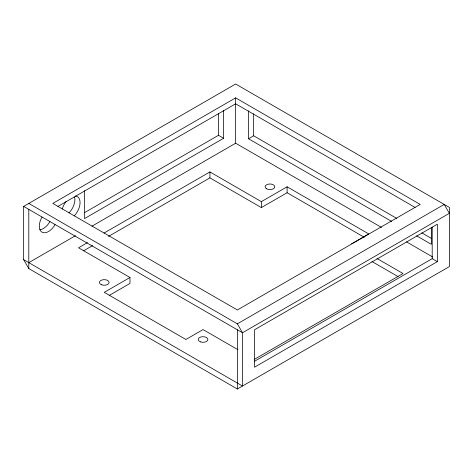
<?xml version="1.0" encoding="UTF-8"?>
<svg xmlns="http://www.w3.org/2000/svg" width="473" height="473" viewBox="0 0 473 473"><rect width="100%" height="100%" fill="white"/><g stroke="black" fill="none" stroke-linecap="round" stroke-linejoin="round"><path stroke-width="0.71" d="M23.65 206.399L235.643 84.005L449.35 207.387L449.35 266.601L237.357 388.995L28.794 268.581L23.65 259.671L23.65 206.399L242.501 332.75L449.35 213.329L444.206 204.419L237.357 323.839L28.794 203.425M235.643 97.87L52.81 203.425L237.357 309.975L420.19 204.419L235.643 97.87L235.643 143.218L381.51 227.436M57.919 206.417L235.643 103.806L415.081 207.411M84.496 212.661L218.491 135.296L223.634 138.27L223.634 110.38M223.634 138.27L84.537 218.579L84.537 190.69M28.794 262.645L75.402 235.737M91.999 226.153L235.643 143.218M248.508 110.877L248.508 138.766L253.652 135.792L396.853 218.467M87.464 242.631L78.536 247.787L129.986 277.497L129.986 283.439L109.281 295.394M104.048 233.059L209.917 171.936L261.368 201.646L287.099 186.794L368.739 233.928L351.587 243.826M83.638 250.785L92.566 245.629M108.512 236.423L209.917 177.878L261.368 207.588L287.099 192.73L364.275 237.292M129.986 277.497L104.261 292.349L185.901 339.484L203.053 329.58L237.99 349.754M254.509 359.291L403.043 273.536L376.999 258.5M254.48 361.289L432.198 258.684L437.342 261.652L437.342 224.22L254.509 329.782L254.509 367.214L437.342 261.652M421.78 232.864L431.37 238.398M248.508 138.766L391.703 221.441M416.636 235.832L431.341 244.322L431.341 227.442M406.461 241.839L432.689 256.987M371.914 261.504L397.959 276.545M23.65 259.671L242.501 386.027L242.501 332.75L237.357 323.839M432.198 227.123L432.198 258.684M287.099 186.794L287.099 192.73M261.368 201.646L261.368 207.588M253.652 113.774L253.652 135.792M237.357 329.782L237.357 388.995M218.491 113.278L218.491 135.296M209.917 171.936L209.917 177.878M28.794 209.368L28.794 268.581M55.039 224.645A13.037 7.527 -60 0 1 42.002 232.172A13.037 7.527 -60 0 1 42.002 217.119M49.896 221.677A13.037 7.527 -60 0 1 39.85 229.783M74.574 197.016A13.037 7.527 -60 0 1 68.975 212.945M75.461 196.023A13.037 7.527 -60 0 1 80.043 203.431A13.037 7.527 -60 0 1 74.155 215.936M62.247 209.06A13.037 7.527 -60 0 1 66.244 201.344M266.518 188.768A4.848 2.803 0 0 0 274.63 187.515A4.848 2.803 0 0 0 268.688 184.086A4.848 2.803 0 0 0 266.518 188.768M200.629 341.908A4.848 2.803 0 0 0 207.907 339.484A4.848 2.803 0 0 0 200.629 337.06A4.848 2.803 0 0 0 200.629 341.908M101.837 284.87A4.848 2.803 0 0 0 109.115 282.446A4.848 2.803 0 0 0 101.837 280.022A4.848 2.803 0 0 0 101.837 284.87"/></g></svg>
